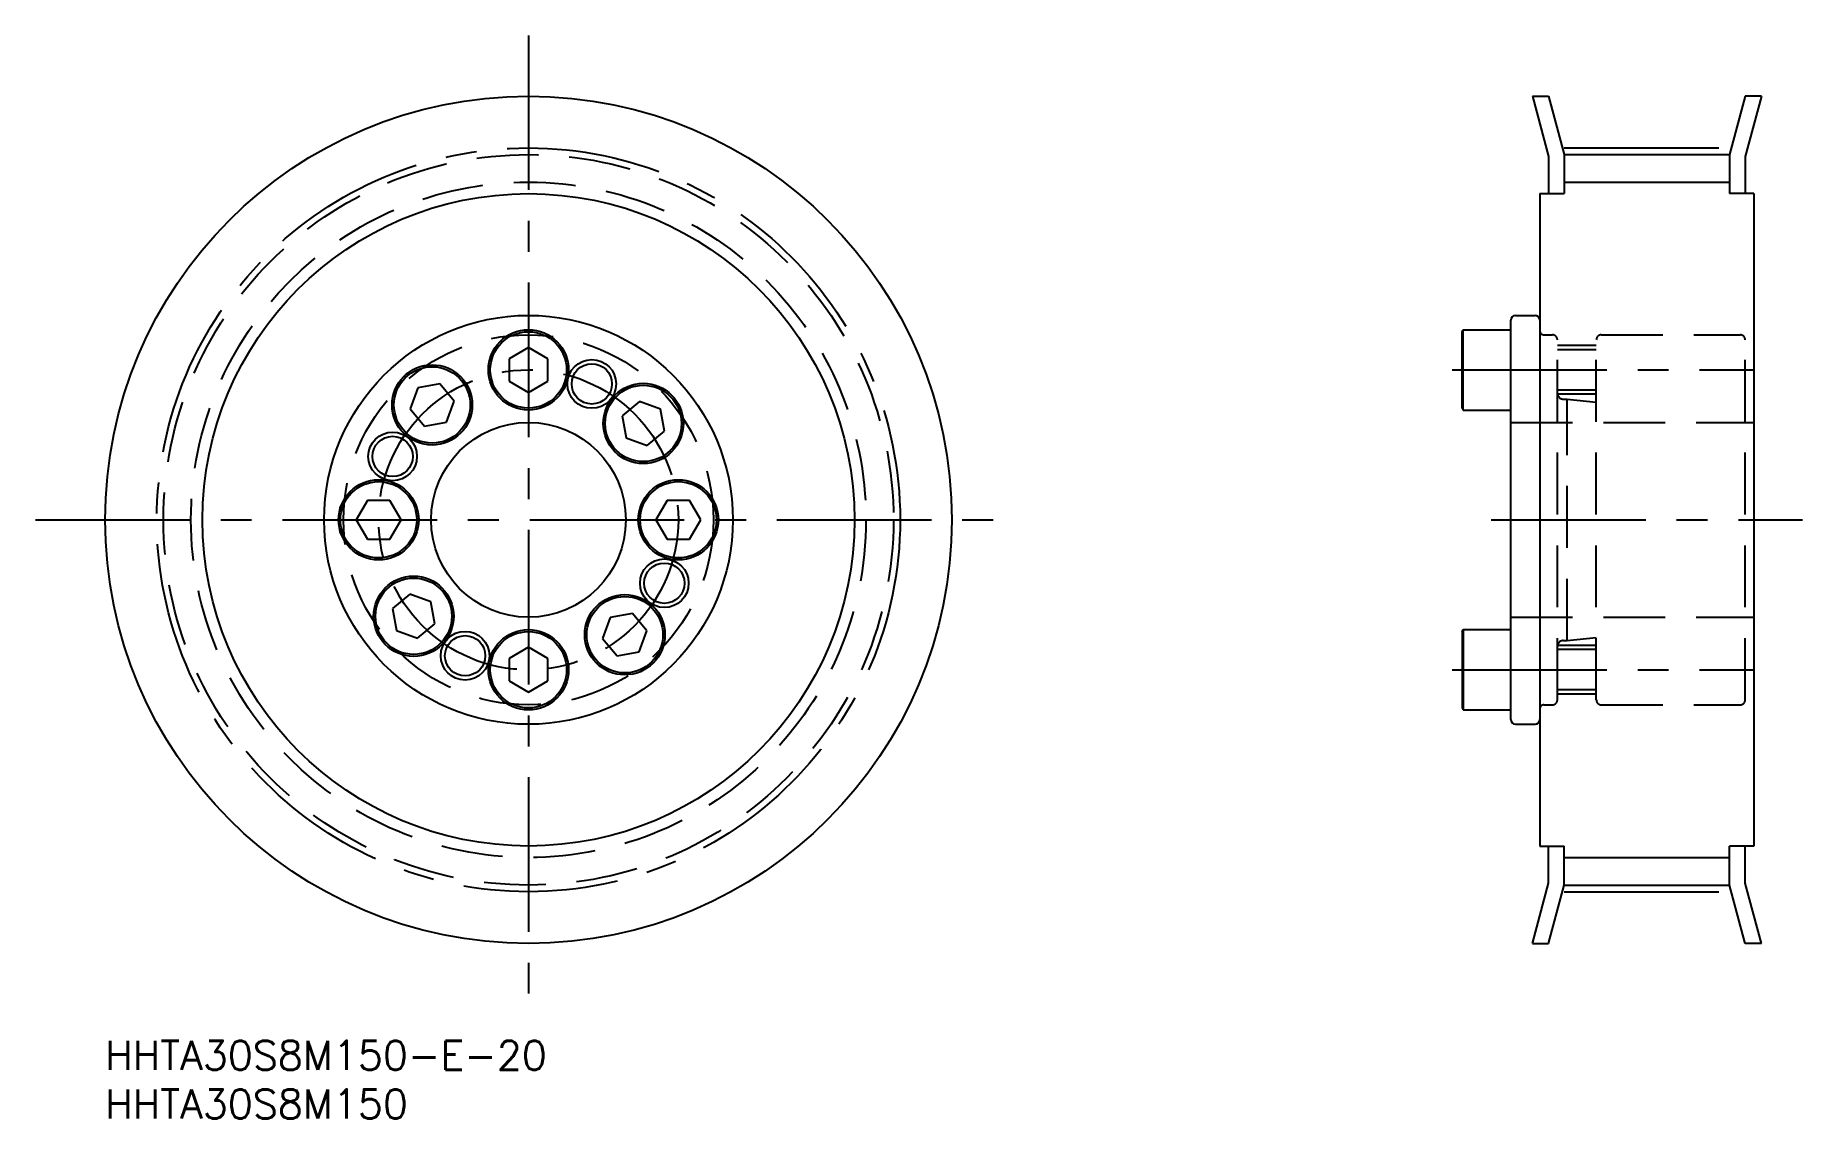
# Model space of a CAD drawing. Extents: x -7 to 174, y -8 to 103.
import ezdxf

# ---------------------------------------------------------------- set-up
doc = ezdxf.new("R2010")
doc.units = 0
doc.header["$LTSCALE"] = 0.5
doc.linetypes.add('CENTER', pattern=[50.8, 31.75, -6.35, 6.35, -6.35])
doc.linetypes.add('DASHED', pattern=[19.05, 12.7, -6.35])
for name, color, linetype in [('MSM_CENTER', 1, 'CENTER'), ('MSM_CONTINUOUS', 7, 'CONTINUOUS'), ('MSM_DASHED', 4, 'DASHED'), ('MSM_NARROW', 5, 'CONTINUOUS'), ('MSM_PART_NUMBER', 7, 'CONTINUOUS')]:
    doc.layers.add(name, color=color, linetype=linetype)
doc.styles.get("Standard").update_dxf_attribs({"font": 'txt.shx', "height": 3, "bigfont": 'bigfont.shx'})

# ---------------------------------------------------------------- blocks, each defined once
blk = doc.blocks.new('*U2')
at = {"layer": 'MSM_PART_NUMBER'}
blk.add_text('HHTA30S8M150-E-20', height=3, dxfattribs=at).set_placement((0, -3))
blk = doc.blocks.new('*U3')
at = {"layer": 'MSM_PART_NUMBER'}
blk.add_text('HHTA30S8M150', height=3, dxfattribs=at).set_placement((0, -8))

msp = doc.modelspace()

# ---------------------------------------------------------------- linework, layer by layer
at = {"layer": 'MSM_CENTER'}
for p, q in [((43.5, 103.26), (43.5, 2.35)), ((149.93, 91.69), (166.93, 91.69)), ((138.43, 68.9), (169.53, 68.9)), ((-7.17, 53.5), (93.49, 53.5)), ((142.43, 53.5), (174.43, 53.5)), ((142.43, 53.5), (174.43, 53.5)), ((138.43, 38.1), (169.53, 38.1)), ((149.93, 15.3), (166.93, 15.3))]:
    msp.add_line(p, q, dxfattribs=at)
for radius in [38.19, 15.4]:
    msp.add_circle((43.5, 53.5), radius, dxfattribs=at)
at = {"layer": 'MSM_CONTINUOUS'}
for p, q in [((146.67, 97), (148.33, 90.8)), ((146.67, 97), (148.33, 97)), ((148.33, 97), (149.93, 91.01)), ((168.54, 97), (166.93, 91.01)), ((170.19, 97), (168.53, 90.8)), ((170.19, 97), (168.54, 97)), ((149.93, 91.01), (166.93, 91.01)), ((149.93, 91.01), (149.93, 87)), ((166.93, 91.01), (166.93, 87)), ((148.33, 90.8), (148.33, 87)), ((168.53, 90.8), (168.53, 87)), ((147.43, 87), (147.43, 20)), ((147.43, 87), (149.93, 87)), ((169.43, 87), (166.93, 87)), ((169.43, 87), (169.43, 20)), ((144.93, 74.5), (146.93, 74.5)), ((139.43, 72.82), (139.55, 73.02)), ((139.43, 64.98), (139.43, 72.82)), ((139.55, 73.02), (144.43, 73.02)), ((139.55, 64.77), (139.55, 73.02)), ((144.43, 33), (144.43, 74)), ((43.5, 71.21), (41.5, 70.05)), ((45.5, 70.05), (43.5, 71.21)), ((41.5, 70.05), (41.5, 67.75)), ((44.5, 70.63), (44.5, 70.63)), ((45, 70.34), (45, 70.34)), ((45.5, 67.75), (45.5, 70.05)), ((34.39, 67.47), (32.12, 67.07)), ((35.88, 65.7), (34.39, 67.47)), ((41.5, 67.75), (43.5, 66.59)), ((43.5, 66.59), (45.5, 67.75)), ((32.12, 67.07), (31.33, 64.9)), ((35.09, 63.53), (35.88, 65.7)), ((54.9, 65.67), (53.13, 64.19)), ((57.07, 64.88), (54.9, 65.67)), ((31.33, 64.9), (32.81, 63.13)), ((53.13, 64.19), (53.53, 61.91)), ((57.47, 62.61), (57.07, 64.88)), ((139.43, 64.98), (139.55, 64.77)), ((139.55, 64.77), (144.43, 64.77)), ((32.81, 63.13), (35.09, 63.53)), ((53.53, 61.91), (55.7, 61.12)), ((55.7, 61.12), (57.47, 62.61)), ((26.95, 55.5), (25.79, 53.5)), ((29.25, 55.5), (26.95, 55.5)), ((30.41, 53.5), (29.25, 55.5)), ((57.75, 55.5), (56.59, 53.5)), ((60.05, 55.5), (57.75, 55.5)), ((61.21, 53.5), (60.05, 55.5)), ((25.79, 53.5), (26.95, 51.5)), ((29.25, 51.5), (30.41, 53.5)), ((56.59, 53.5), (57.75, 51.5)), ((60.05, 51.5), (61.21, 53.5)), ((169.43, 53.5), (169.43, 53.5)), ((26.95, 51.5), (29.25, 51.5)), ((57.75, 51.5), (60.05, 51.5)), ((31.3, 45.88), (29.53, 44.39)), ((33.47, 45.09), (31.3, 45.88)), ((29.53, 44.39), (29.93, 42.12)), ((33.87, 42.81), (33.47, 45.09)), ((54.19, 43.87), (51.91, 43.47)), ((55.67, 42.1), (54.19, 43.87)), ((29.93, 42.12), (32.1, 41.33)), ((32.1, 41.33), (33.87, 42.81)), ((51.91, 43.47), (51.12, 41.3)), ((54.88, 39.93), (55.67, 42.1)), ((139.43, 42.02), (139.55, 42.22)), ((139.43, 42.02), (139.43, 34.18)), ((139.55, 42.22), (144.43, 42.22)), ((139.55, 42.22), (139.55, 33.97)), ((43.5, 40.41), (41.5, 39.25)), ((45.5, 39.25), (43.5, 40.41)), ((51.12, 41.3), (52.61, 39.53)), ((41.5, 39.25), (41.5, 36.95)), ((45.5, 36.95), (45.5, 39.25)), ((52.61, 39.53), (54.88, 39.93)), ((41.5, 36.95), (43.5, 35.79)), ((43.5, 35.79), (45.5, 36.95)), ((139.43, 34.18), (139.55, 33.97)), ((139.55, 33.97), (144.43, 33.97)), ((144.93, 32.5), (146.93, 32.5)), ((147.43, 20), (149.93, 20)), ((148.33, 16.2), (148.33, 20)), ((149.93, 15.99), (149.93, 20)), ((166.93, 15.99), (166.93, 20)), ((169.43, 20), (166.93, 20)), ((168.53, 16.2), (168.53, 20)), ((146.67, 10), (148.33, 16.2)), ((148.33, 10), (149.93, 15.99)), ((149.93, 15.99), (166.93, 15.99)), ((168.54, 10), (166.93, 15.99)), ((170.19, 10), (168.53, 16.2)), ((146.67, 10), (148.33, 10)), ((170.19, 10), (168.54, 10))]:
    msp.add_line(p, q, dxfattribs=at)
for centre, radius in [((43.5, 53.5), 43.5), ((43.5, 53.5), 33.5), ((43.5, 53.5), 21), ((43.5, 68.9), 4.12), ((43.5, 68.9), 3.92), ((33.6, 65.3), 4.12), ((33.6, 65.3), 3.92), ((50.01, 67.46), 2.07), ((55.3, 63.4), 4.12), ((55.3, 63.4), 3.92), ((29.54, 60.01), 2.07), ((43.5, 53.5), 10), ((28.1, 53.5), 4.12), ((28.1, 53.5), 3.92), ((58.9, 53.5), 4.12), ((58.9, 53.5), 3.92), ((57.46, 46.99), 2.07), ((31.7, 43.6), 4.12), ((31.7, 43.6), 3.92), ((53.4, 41.7), 4.12), ((53.4, 41.7), 3.92), ((43.5, 38.1), 4.12), ((43.5, 38.1), 3.92), ((36.99, 39.54), 2.07)]:
    msp.add_circle(centre, radius, dxfattribs=at)
for centre, start, end in [((144.93, 74), 90, 180), ((146.93, 74), 0, 90), ((144.93, 33), 180, 270), ((146.93, 33), 270, 0)]:
    msp.add_arc(centre, 0.5, start, end, dxfattribs=at)
at = {"layer": 'MSM_DASHED'}
for p, q in [((147.84, 72.5), (148.73, 72.5)), ((149.23, 35), (149.23, 72)), ((153.23, 71.4), (149.23, 71.4)), ((153.23, 70.97), (149.23, 70.97)), ((153.23, 35), (153.23, 72)), ((153.73, 72.5), (168.03, 72.5)), ((168.53, 35), (168.53, 72)), ((153.23, 66.83), (149.23, 66.83)), ((153.23, 66.4), (149.23, 66.4)), ((149.83, 65.9), (150.23, 65.9)), ((150.23, 41.1), (150.23, 65.9)), ((150.23, 65.9), (153.23, 65.57)), ((144.43, 63.5), (169.43, 63.5)), ((169.43, 53.5), (169.43, 53.5)), ((144.43, 43.5), (169.43, 43.5)), ((153.23, 40.6), (149.23, 40.6)), ((153.23, 40.17), (149.23, 40.17)), ((149.83, 41.1), (150.23, 41.1)), ((150.23, 41.1), (153.23, 41.43)), ((153.23, 36.03), (149.23, 36.03)), ((153.23, 35.6), (149.23, 35.6)), ((147.84, 34.5), (148.73, 34.5)), ((153.73, 34.5), (168.03, 34.5))]:
    msp.add_line(p, q, dxfattribs=at)
for radius in [37.51, 34.68, 19]:
    msp.add_circle((43.5, 53.5), radius, dxfattribs=at)
for centre, radius, start, end in [((147.84, 72.91), 0.41, 180, 270), ((148.73, 72), 0.5, 0, 90), ((153.73, 72), 0.5, 90, 180), ((168.03, 72), 0.5, 0, 90), ((149.83, 66.5), 0.6, 180.0007, 270), ((149.83, 40.5), 0.6, 90, 179.9993), ((148.73, 35), 0.5, 270, 0), ((153.73, 35), 0.5, 180, 270), ((168.03, 35), 0.5, 270, 0), ((147.84, 34.09), 0.41, 90, 180)]:
    msp.add_arc(centre, radius, start, end, dxfattribs=at)
at = {"layer": 'MSM_NARROW'}
for p, q in [((149.93, 88.18), (166.93, 88.18)), ((149.93, 18.82), (166.93, 18.82))]:
    msp.add_line(p, q, dxfattribs=at)
for centre in [(50.01, 67.46), (29.54, 60.01), (57.46, 46.99), (36.99, 39.54)]:
    msp.add_circle(centre, 2.5, dxfattribs=at)

# ---------------------------------------------------------------- block references
at = {"layer": 'MSM_CONTINUOUS'}
for name in ['*U2', '*U3']:
    msp.add_blockref(name, (0, 0), dxfattribs=at)

doc.saveas('drawing.dxf')
